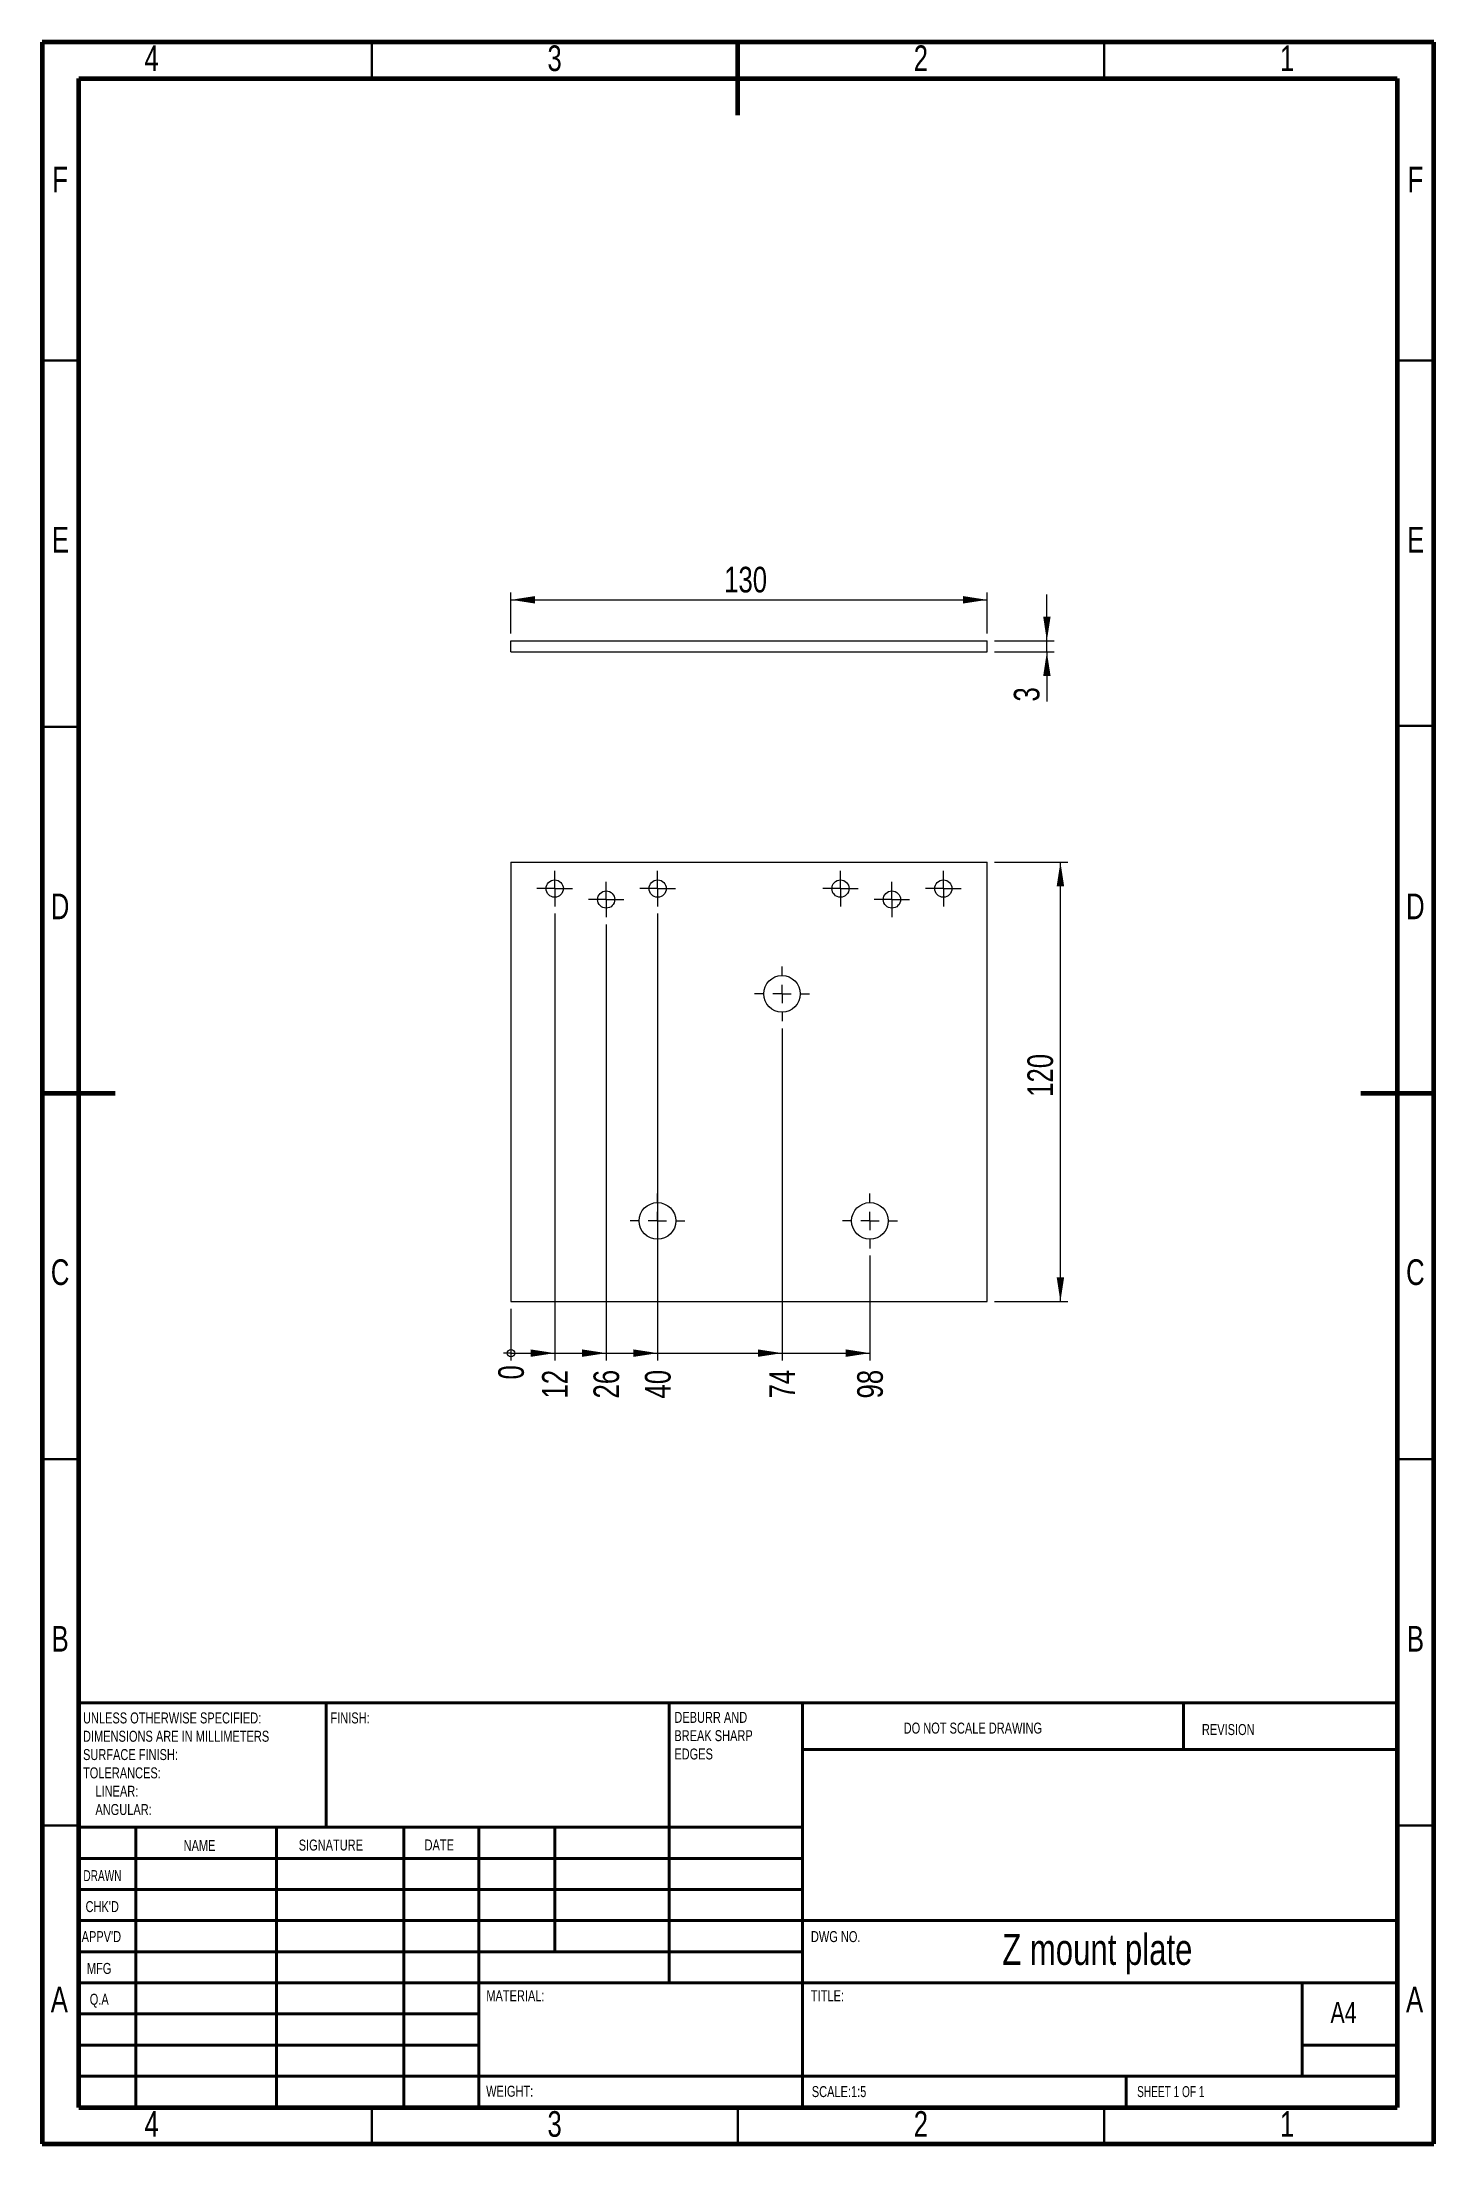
# Model space of a CAD drawing. Header units: millimetres. Extents: x 15 to 205, y 5 to 292.
import ezdxf

# ---------------------------------------------------------------- set-up
doc = ezdxf.new("R2010")
doc.units = ezdxf.units.MM
doc.styles.add('SLDTEXTSTYLE0', font='TXT', dxfattribs={"width": 0.75})
doc.styles.add('SLDTEXTSTYLE1', font='TXT', dxfattribs={"width": 0.686449})
doc.styles.add('SLDTEXTSTYLE2', font='TXT', dxfattribs={"width": 0.6875})
doc.dimstyles.new('SLDDIMSTYLE0', dxfattribs={"dimtxt": 3.5, "dimasz": 0.338667, "dimexe": 0, "dimexo": 0.0625, "dimgap": 0.875, "dimtad": 0, "dimtih": 1, "dimtoh": 1, "dimdec": 0, "dimlfac": 2, "dimrnd": 1e-09, "dimdsep": 46, "dimtxsty": 'SLDTEXTSTYLE0', "dimblk1": 'ORIGIN', "dimblk2": 'ORIGIN', "dimsah": 1, "dimcen": 0.09, "dimadec": 0, "dimazin": 2, "dimtfac": 1, "dimtdec": 0, "dimtofl": 0, "dimtmove": 0, "dimatfit": 3, "dimldrblk": 'ORIGIN', "dimfxl": 1, "dimfrac": 2, "dimtolj": 1, "dimtzin": 12, "dimarcsym": 0})
doc.dimstyles.new('SLDDIMSTYLE1', dxfattribs={"dimtxt": 3.5, "dimasz": 3.302, "dimexe": 0, "dimexo": 0.0625, "dimgap": 0.875, "dimtad": 0, "dimtih": 1, "dimtoh": 1, "dimdec": 0, "dimlfac": 2, "dimrnd": 1e-09, "dimzin": 12, "dimdsep": 46, "dimtxsty": 'SLDTEXTSTYLE0', "dimsah": 1, "dimcen": 0.09, "dimadec": 0, "dimazin": 3, "dimtfac": 1, "dimtdec": 0, "dimtofl": 0, "dimtmove": 0, "dimatfit": 3, "dimfxl": 1, "dimfrac": 2, "dimtolj": 1, "dimtzin": 12, "dimarcsym": 0})
doc.dimstyles.new('SLDDIMSTYLE2', dxfattribs={"dimtxt": 3.5, "dimasz": 3.302, "dimexe": 0, "dimexo": 0.0625, "dimgap": 0.875, "dimtad": 0, "dimtih": 1, "dimtoh": 1, "dimlfac": 2, "dimrnd": 1e-09, "dimzin": 12, "dimdsep": 46, "dimtxsty": 'SLDTEXTSTYLE0', "dimsah": 1, "dimcen": 0.09, "dimadec": 0, "dimazin": 3, "dimtfac": 1, "dimtofl": 0, "dimtmove": 0, "dimatfit": 3, "dimfxl": 1, "dimfrac": 2, "dimtolj": 1, "dimtzin": 12, "dimarcsym": 0})
doc.dimstyles.new('SLDDIMSTYLE3', dxfattribs={"dimtxt": 3.5, "dimasz": 3.302, "dimexe": 0, "dimexo": 0.0625, "dimgap": 0.875, "dimtad": 1, "dimlfac": 2, "dimrnd": 1e-09, "dimzin": 12, "dimdsep": 46, "dimtxsty": 'SLDTEXTSTYLE0', "dimsah": 1, "dimcen": 0.09, "dimadec": 0, "dimazin": 3, "dimtfac": 1, "dimtofl": 0, "dimtmove": 0, "dimatfit": 3, "dimfxl": 1, "dimfrac": 2, "dimtolj": 1, "dimtzin": 12, "dimarcsym": 0})
doc.dimstyles.new('SLDDIMSTYLE4', dxfattribs={"dimtxt": 3.5, "dimasz": 3.302, "dimexe": 0, "dimexo": 0.0625, "dimgap": 0.875, "dimtad": 1, "dimlfac": 2, "dimrnd": 1e-09, "dimzin": 12, "dimdsep": 46, "dimtxsty": 'SLDTEXTSTYLE0', "dimsah": 1, "dimcen": 0.09, "dimadec": 0, "dimazin": 3, "dimtfac": 1, "dimtmove": 0, "dimatfit": 0, "dimfxl": 1, "dimfrac": 2, "dimtolj": 1, "dimtzin": 12, "dimarcsym": 0})

# ---------------------------------------------------------------- blocks, each defined once
blk = doc.blocks.new('SW_NOTE_0')
at = {"color": 0, "linetype": 'Continuous', "lineweight": 0, "char_height": 1.5, "attachment_point": 1, "style": 'SLDTEXTSTYLE0'}
for s, insert in [('UNLESS OTHERWISE SPECIFIED:', (0, 1.93)), ('DIMENSIONS ARE IN MILLIMETERS', (0, -0.57)), ('TOLERANCES:', (0, -5.57)), ('SURFACE FINISH:', (0, -3.07)), ('LINEAR:', (1.69, -8.07)), ('ANGULAR:', (1.69, -10.57))]:
    blk.add_mtext(s, dxfattribs=dict(at, insert=insert))
blk = doc.blocks.new('SW_NOTE_1')
at = {"color": 0, "linetype": 'Continuous', "lineweight": 0, "char_height": 1.5, "attachment_point": 1, "style": 'SLDTEXTSTYLE0'}
for s, insert in [('DEBURR AND', (0, 1.93)), ('BREAK SHARP', (0, -0.57)), ('EDGES', (0, -3.07))]:
    blk.add_mtext(s, dxfattribs=dict(at, insert=insert))
blk = doc.blocks.new('_ORIGIN')
at = {"color": 0, "linetype": 'ByBlock', "lineweight": -2}
blk.add_line((0, 0), (-1, 0), dxfattribs=at)
blk.add_circle((0, 0), 0.5, dxfattribs=at)
blk = doc.blocks.new('_D')
at = {"color": 7, "linetype": 'Continuous', "lineweight": 0}
blk.add_line((79.01, 119.04), (79.01, 111.96), dxfattribs=at)
at = {"color": 7, "linetype": 'Continuous', "lineweight": 0, "xscale": 1.016, "yscale": 1.016}
blk.add_blockref('_ORIGIN', (79.01, 112.98, 0.05), dxfattribs=at)
at = {"color": 7, "linetype": 'Continuous', "lineweight": 0, "insert": (77.27, 109.38), "char_height": 3.5, "attachment_point": 1, "rotation": 90, "style": 'SLDTEXTSTYLE0'}
blk.add_mtext('0', dxfattribs=at)
blk = doc.blocks.new('_D_1')
at = {"color": 7, "linetype": 'Continuous', "lineweight": 0}
for p, q in [((84.98, 172.99), (84.98, 111.96)), ((79.01, 112.98), (84.98, 112.98))]:
    blk.add_line(p, q, dxfattribs=at)
blk.add_solid([(84.98, 112.98), (81.68, 113.49), (81.68, 112.47)], dxfattribs=at)
at = {"color": 7, "linetype": 'Continuous', "lineweight": 0, "insert": (83.25, 106.79), "char_height": 3.5, "attachment_point": 1, "rotation": 90, "style": 'SLDTEXTSTYLE0'}
blk.add_mtext('12', dxfattribs=at)
blk = doc.blocks.new('_D_2')
at = {"color": 7, "linetype": 'Continuous', "lineweight": 0}
for p, q in [((92.01, 171.49), (92.01, 111.96)), ((84.98, 112.98), (92.01, 112.98))]:
    blk.add_line(p, q, dxfattribs=at)
blk.add_solid([(92.01, 112.98), (88.71, 113.49), (88.71, 112.47)], dxfattribs=at)
at = {"color": 7, "linetype": 'Continuous', "lineweight": 0, "insert": (90.27, 106.79), "char_height": 3.5, "attachment_point": 1, "rotation": 90, "style": 'SLDTEXTSTYLE0'}
blk.add_mtext('26', dxfattribs=at)
blk = doc.blocks.new('_D_3')
at = {"color": 7, "linetype": 'Continuous', "lineweight": 0}
for p, q in [((99.03, 172.99), (99.03, 111.96)), ((92.01, 112.98), (99.03, 112.98))]:
    blk.add_line(p, q, dxfattribs=at)
blk.add_solid([(99.03, 112.98), (95.73, 113.49), (95.73, 112.47)], dxfattribs=at)
at = {"color": 7, "linetype": 'Continuous', "lineweight": 0, "insert": (97.3, 106.79), "char_height": 3.5, "attachment_point": 1, "rotation": 90, "style": 'SLDTEXTSTYLE0'}
blk.add_mtext('40', dxfattribs=at)
blk = doc.blocks.new('_D_4')
at = {"color": 7, "linetype": 'Continuous', "lineweight": 0}
for p, q in [((116.01, 157.29), (116.01, 111.96)), ((99.03, 112.98), (116.01, 112.98))]:
    blk.add_line(p, q, dxfattribs=at)
blk.add_solid([(116.01, 112.98), (112.71, 113.49), (112.71, 112.47)], dxfattribs=at)
at = {"color": 7, "linetype": 'Continuous', "lineweight": 0, "insert": (114.27, 106.79), "char_height": 3.5, "attachment_point": 1, "rotation": 90, "style": 'SLDTEXTSTYLE0'}
blk.add_mtext('74', dxfattribs=at)
blk = doc.blocks.new('_D_5')
at = {"color": 7, "linetype": 'Continuous', "lineweight": 0}
for p, q in [((128.01, 126.29), (128.01, 111.96)), ((116.01, 112.98), (128.01, 112.98))]:
    blk.add_line(p, q, dxfattribs=at)
blk.add_solid([(128.01, 112.98), (124.71, 113.49), (124.71, 112.47)], dxfattribs=at)
at = {"color": 7, "linetype": 'Continuous', "lineweight": 0, "insert": (126.27, 106.79), "char_height": 3.5, "attachment_point": 1, "rotation": 90, "style": 'SLDTEXTSTYLE0'}
blk.add_mtext('98', dxfattribs=at)
blk = doc.blocks.new('_D_6')
at = {"color": 7, "linetype": 'Continuous', "lineweight": 0}
for p, q in [((145.01, 180.04), (155.01, 180.04)), ((154.01, 120.04), (154.01, 180.04)), ((145.01, 120.04), (155.01, 120.04))]:
    blk.add_line(p, q, dxfattribs=at)
for points in [[(154.01, 180.04), (153.5, 176.73), (154.52, 176.73)], [(154.01, 120.04), (154.52, 123.34), (153.5, 123.34)]]:
    blk.add_solid(points, dxfattribs=at)
at = {"color": 7, "linetype": 'Continuous', "lineweight": 0, "insert": (149.5, 147.98), "char_height": 3.5, "attachment_point": 1, "rotation": 90, "style": 'SLDTEXTSTYLE0'}
blk.add_mtext('120', dxfattribs=at)
blk = doc.blocks.new('SW_CENTERMARKSYMBOL_0')
at = {"color": 0, "linetype": 'Continuous', "lineweight": 0}
for p, q in [((0, 2.5), (0, 3.75)), ((-2.5, 0), (-3.75, 0)), ((0, 0), (-1.25, 0)), ((0, 0), (0, 1.25)), ((0, 0), (0, -1.25)), ((0, 0), (1.25, 0)), ((2.5, 0), (3.75, 0)), ((0, -2.5), (0, -3.75))]:
    blk.add_line(p, q, dxfattribs=at)
blk = doc.blocks.new('SW_CENTERMARKSYMBOL_1')
at = {"color": 0, "linetype": 'Continuous', "lineweight": 0}
for p, q in [((0, 2.5), (0, 3.75)), ((-2.5, 0), (-3.75, 0)), ((0, 0), (-1.25, 0)), ((0, 0), (0, 1.25)), ((0, 0), (0, -1.25)), ((0, 0), (1.25, 0)), ((2.5, 0), (3.75, 0)), ((0, -2.5), (0, -3.75))]:
    blk.add_line(p, q, dxfattribs=at)
blk = doc.blocks.new('SW_CENTERMARKSYMBOL_2')
at = {"color": 0, "linetype": 'Continuous', "lineweight": 0}
for p, q in [((0, 2.5), (0, 3.75)), ((-2.5, 0), (-3.75, 0)), ((0, 0), (-1.25, 0)), ((0, 0), (0, 1.25)), ((0, 0), (0, -1.25)), ((0, 0), (1.25, 0)), ((2.5, 0), (3.75, 0)), ((0, -2.5), (0, -3.75))]:
    blk.add_line(p, q, dxfattribs=at)
blk = doc.blocks.new('SW_CENTERMARKSYMBOL_3')
at = {"color": 0, "linetype": 'Continuous', "lineweight": 0}
for p, q in [((-1.25, 0), (-2.425, 0)), ((0, 0), (-1.25, 0)), ((0, 1.25), (0, 2.425)), ((0, 0), (0, 1.25)), ((0, 0), (0, -1.25)), ((0, 0), (1.25, 0)), ((1.25, 0), (2.425, 0)), ((0, -1.25), (0, -2.425))]:
    blk.add_line(p, q, dxfattribs=at)
blk = doc.blocks.new('SW_CENTERMARKSYMBOL_4')
at = {"color": 0, "linetype": 'Continuous', "lineweight": 0}
for p, q in [((-1.25, 0), (-2.425, 0)), ((0, 0), (-1.25, 0)), ((0, 1.25), (0, 2.425)), ((0, 0), (0, 1.25)), ((0, 0), (0, -1.25)), ((0, 0), (1.25, 0)), ((1.25, 0), (2.425, 0)), ((0, -1.25), (0, -2.425))]:
    blk.add_line(p, q, dxfattribs=at)
blk = doc.blocks.new('SW_CENTERMARKSYMBOL_5')
at = {"color": 0, "linetype": 'Continuous', "lineweight": 0}
for p, q in [((-1.25, 0), (-2.425, 0)), ((0, 0), (-1.25, 0)), ((0, 1.25), (0, 2.425)), ((0, 0), (0, 1.25)), ((0, 0), (0, -1.25)), ((0, 0), (1.25, 0)), ((1.25, 0), (2.425, 0)), ((0, -1.25), (0, -2.425))]:
    blk.add_line(p, q, dxfattribs=at)
blk = doc.blocks.new('SW_CENTERMARKSYMBOL_6')
at = {"color": 0, "linetype": 'Continuous', "lineweight": 0}
for p, q in [((-1.25, 0), (-2.425, 0)), ((0, 0), (-1.25, 0)), ((0, 1.25), (0, 2.425)), ((0, 0), (0, 1.25)), ((0, 0), (0, -1.25)), ((0, 0), (1.25, 0)), ((1.25, 0), (2.425, 0)), ((0, -1.25), (0, -2.425))]:
    blk.add_line(p, q, dxfattribs=at)
blk = doc.blocks.new('SW_CENTERMARKSYMBOL_7')
at = {"color": 0, "linetype": 'Continuous', "lineweight": 0}
for p, q in [((-1.25, 0), (-2.425, 0)), ((0, 0), (-1.25, 0)), ((0, 1.25), (0, 2.425)), ((0, 0), (0, 1.25)), ((0, 0), (0, -1.25)), ((0, 0), (1.25, 0)), ((1.25, 0), (2.425, 0)), ((0, -1.25), (0, -2.425))]:
    blk.add_line(p, q, dxfattribs=at)
blk = doc.blocks.new('SW_CENTERMARKSYMBOL_8')
at = {"color": 0, "linetype": 'Continuous', "lineweight": 0}
for p, q in [((-1.25, 0), (-2.425, 0)), ((0, 0), (-1.25, 0)), ((0, 1.25), (0, 2.425)), ((0, 0), (0, 1.25)), ((0, 0), (0, -1.25)), ((0, 0), (1.25, 0)), ((1.25, 0), (2.425, 0)), ((0, -1.25), (0, -2.425))]:
    blk.add_line(p, q, dxfattribs=at)
blk = doc.blocks.new('_D_7')
at = {"color": 7, "linetype": 'Continuous', "lineweight": 0}
for p, q in [((79.01, 211.23), (79.01, 216.84)), ((79.01, 215.84), (144.01, 215.84)), ((144.01, 211.23), (144.01, 216.84))]:
    blk.add_line(p, q, dxfattribs=at)
for points in [[(79.01, 215.84), (82.31, 215.33), (82.31, 216.35)], [(144.01, 215.84), (140.71, 216.35), (140.71, 215.33)]]:
    blk.add_solid(points, dxfattribs=at)
at = {"color": 7, "linetype": 'Continuous', "lineweight": 0, "insert": (108.11, 220.35), "char_height": 3.5, "attachment_point": 1, "style": 'SLDTEXTSTYLE0'}
blk.add_mtext('130', dxfattribs=at)
blk = doc.blocks.new('_D_8')
at = {"color": 7, "linetype": 'Continuous', "lineweight": 0}
for p, q in [((152.16, 210.23), (152.16, 216.58)), ((145.01, 210.23), (153.16, 210.23)), ((152.16, 208.73), (152.16, 210.23)), ((145.01, 208.73), (153.16, 208.73)), ((152.16, 208.73), (152.16, 201.95))]:
    blk.add_line(p, q, dxfattribs=at)
for points in [[(152.16, 210.23), (152.67, 213.53), (151.66, 213.53)], [(152.16, 208.73), (151.66, 205.43), (152.67, 205.43)]]:
    blk.add_solid(points, dxfattribs=at)
at = {"color": 7, "linetype": 'Continuous', "lineweight": 0, "insert": (147.65, 201.95), "char_height": 3.5, "attachment_point": 1, "rotation": 90, "style": 'SLDTEXTSTYLE0'}
blk.add_mtext('3', dxfattribs=at)

msp = doc.modelspace()

# ---------------------------------------------------------------- linework, layer by layer
at = {"color": 7, "linetype": 'Continuous', "lineweight": 60}
for p, q in [((205, 292), (15, 292)), ((15, 292), (15, 5)), ((110, 282), (110, 292)), ((205, 5), (205, 292)), ((20, 287), (200, 287)), ((20, 10), (20, 287)), ((200, 287), (200, 10)), ((15, 148.5), (25, 148.5)), ((195, 148.5), (205, 148.5)), ((20, 10), (200, 10)), ((15, 5), (205, 5))]:
    msp.add_line(p, q, dxfattribs=at)
at = {"color": 7, "linetype": 'Continuous', "lineweight": 30}
for p, q in [((60, 287), (60, 292)), ((160, 287), (160, 292)), ((20, 248.5), (15, 248.5)), ((200, 248.5), (205, 248.5)), ((20, 198.5), (15, 198.5)), ((200, 198.6509), (205, 198.6509)), ((20, 98.5), (15, 98.5)), ((200, 98.5), (205, 98.5)), ((20, 48.5), (15, 48.5)), ((200, 48.5), (205, 48.5)), ((60, 10), (60, 5)), ((110, 10), (110, 5)), ((160, 10), (160, 5))]:
    msp.add_line(p, q, dxfattribs=at)
at = {"color": 7, "linetype": 'Continuous', "lineweight": 15}
for p, q in [((79.0081, 210.2278), (144.0081, 210.2278)), ((79.0081, 208.7278), (79.0081, 210.2278)), ((144.0081, 208.7278), (144.0081, 210.2278)), ((79.0081, 208.7278), (144.0081, 208.7278)), ((79.0081, 180.0368), (144.0081, 180.0368)), ((79.0081, 180.0368), (79.0081, 120.0368)), ((144.0081, 120.0368), (144.0081, 180.0368)), ((79.0081, 120.0368), (144.0081, 120.0368))]:
    msp.add_line(p, q, dxfattribs=at)
at = {"color": 7, "linetype": 'Continuous', "lineweight": 40}
for p, q in [((20, 65.25), (200, 65.25)), ((20, 65.25), (20, 10)), ((53.8, 48.25), (53.8, 65.25)), ((100.6, 65.25), (100.6, 27)), ((118.8, 65.25), (118.8, 10)), ((170.8, 58.875), (170.8, 65.25)), ((200, 58.875), (118.8, 58.875)), ((118.8, 48.25), (20, 48.25)), ((27.8, 48.25), (27.8, 10)), ((46.991, 48.25), (46.991, 10)), ((64.3989, 48.25), (64.3989, 10)), ((74.6, 10), (74.6, 48.25)), ((85, 31.25), (85, 48.25)), ((118.8, 44), (20, 44)), ((118.8, 39.75), (20, 39.75)), ((200, 35.5), (20, 35.5)), ((118.8, 31.25), (20, 31.25)), ((74.6, 27), (20, 27)), ((74.6, 27), (200, 27)), ((187, 14.25), (187, 27)), ((74.6, 22.7499), (20, 22.7499)), ((74.6, 18.5), (20, 18.5)), ((200, 18.5), (187, 18.5)), ((20, 14.25), (200, 14.25)), ((163, 10), (163, 14.25))]:
    msp.add_line(p, q, dxfattribs=at)
at = {"color": 7, "linetype": 'Continuous', "lineweight": 15}
for centre, radius in [((84.9831, 176.4118), 1.175), ((92.0081, 174.9118), 1.175), ((99.0331, 176.4118), 1.175), ((123.9831, 176.4118), 1.175), ((131.0081, 174.9118), 1.175), ((138.0331, 176.4118), 1.175), ((116.0081, 162.0368), 2.5), ((99.0081, 131.0368), 2.5), ((128.0081, 131.0368), 2.5)]:
    msp.add_circle(centre, radius, dxfattribs=at)

# ---------------------------------------------------------------- block references
at = {"color": 7, "linetype": 'Continuous', "lineweight": 0}
for name, p in [('SW_CENTERMARKSYMBOL_6', (84.9831, 176.4118)), ('SW_CENTERMARKSYMBOL_7', (99.0331, 176.4118)), ('SW_CENTERMARKSYMBOL_3', (123.9831, 176.4118)), ('SW_CENTERMARKSYMBOL_4', (138.0331, 176.4118)), ('SW_CENTERMARKSYMBOL_8', (92.0081, 174.9118)), ('SW_CENTERMARKSYMBOL_5', (131.0081, 174.9118)), ('SW_CENTERMARKSYMBOL_0', (116.0081, 162.0368)), ('SW_CENTERMARKSYMBOL_2', (99.0081, 131.0368)), ('SW_CENTERMARKSYMBOL_1', (128.0081, 131.0368)), ('SW_NOTE_0', (20.5937, 61.9874)), ('SW_NOTE_1', (101.3092, 62.0695))]:
    msp.add_blockref(name, p, dxfattribs=at)

# ---------------------------------------------------------------- texts
for s, insert, char_height, attachment_point, style in [('4', (29.9648, 291.5383), 3.5, 2, 'SLDTEXTSTYLE0'), ('3', (84.9648, 291.5383), 3.5, 2, 'SLDTEXTSTYLE0'), ('2', (134.9648, 291.5383), 3.5, 2, 'SLDTEXTSTYLE0'), ('1', (184.9648, 291.5383), 3.5, 2, 'SLDTEXTSTYLE0'), ('F', (17.4635, 274.9793), 3.5, 2, 'SLDTEXTSTYLE0'), ('F', (202.4635, 274.9793), 3.5, 2, 'SLDTEXTSTYLE0'), ('E', (17.5061, 225.7883), 3.5, 2, 'SLDTEXTSTYLE0'), ('E', (202.5061, 225.7883), 3.5, 2, 'SLDTEXTSTYLE0'), ('D', (17.4599, 175.7293), 3.5, 2, 'SLDTEXTSTYLE0'), ('D', (202.4599, 175.7293), 3.5, 2, 'SLDTEXTSTYLE0'), ('C', (17.4635, 125.7883), 3.5, 2, 'SLDTEXTSTYLE0'), ('C', (202.4635, 125.7883), 3.5, 2, 'SLDTEXTSTYLE0'), ('B', (17.4733, 75.7293), 3.5, 2, 'SLDTEXTSTYLE0'), ('B', (202.4733, 75.7293), 3.5, 2, 'SLDTEXTSTYLE0'), ('FINISH:', (54.3713, 63.9193), 1.5, 1, 'SLDTEXTSTYLE0'), ('DO NOT SCALE DRAWING', (132.6146, 62.533), 1.5, 1, 'SLDTEXTSTYLE0'), ('REVISION', (173.3276, 62.3349), 1.5, 1, 'SLDTEXTSTYLE0'), ('NAME', (34.3222, 46.5015), 1.5, 1, 'SLDTEXTSTYLE0'), ('SIGNATURE', (50.0336, 46.5618), 1.5, 1, 'SLDTEXTSTYLE0'), ('DATE', (67.2147, 46.5762), 1.5, 1, 'SLDTEXTSTYLE0'), ('DRAWN', (20.6434, 42.3848), 1.5, 1, 'SLDTEXTSTYLE1'), ("CHK'D", (20.9392, 38.1619), 1.5, 1, 'SLDTEXTSTYLE0'), ("APPV'D", (20.4017, 34.0659), 1.5, 1, 'SLDTEXTSTYLE0'), ('DWG NO.', (119.953, 34.0659), 1.5, 1, 'SLDTEXTSTYLE0'), ('Z mount plate', (159.0515, 33.6858), 4.233333, 2, 'SLDTEXTSTYLE0'), ('MFG', (21.124, 29.7158), 1.5, 1, 'SLDTEXTSTYLE0'), ('A', (17.3602, 26.4793), 3.5, 2, 'SLDTEXTSTYLE0'), ('MATERIAL:', (75.6459, 25.9861), 1.5, 1, 'SLDTEXTSTYLE0'), ('TITLE:', (119.953, 25.9861), 1.5, 1, 'SLDTEXTSTYLE0'), ('A', (202.3602, 26.4793), 3.5, 2, 'SLDTEXTSTYLE0'), ('Q.A', (21.509, 25.5047), 1.5, 1, 'SLDTEXTSTYLE0'), ('A4', (190.8712, 24.4064), 2.91042, 1, 'SLDTEXTSTYLE0'), ('WEIGHT:', (75.6178, 12.9493), 1.4986, 1, 'SLDTEXTSTYLE0'), ('SCALE:1:5', (120.074, 12.9001), 1.5, 1, 'SLDTEXTSTYLE0'), ('SHEET 1 OF 1', (164.4783, 12.9001), 1.5, 1, 'SLDTEXTSTYLE2'), ('4', (29.9648, 9.4793), 3.5, 2, 'SLDTEXTSTYLE0'), ('3', (84.9648, 9.4793), 3.5, 2, 'SLDTEXTSTYLE0'), ('2', (134.9648, 9.4793), 3.5, 2, 'SLDTEXTSTYLE0'), ('1', (184.9648, 9.4793), 3.5, 2, 'SLDTEXTSTYLE0')]:
    msp.add_mtext(s, dxfattribs=dict(at, insert=insert, char_height=char_height, attachment_point=attachment_point, style=style))

# ---------------------------------------------------------------- dimensions: what is measured, and where the dimension line sits
dim = msp.add_linear_dim(base=(144.0081, 215.8422), p1=(79.0081, 210.2278), p2=(144.0081, 210.2278), dimstyle='SLDDIMSTYLE3', dxfattribs=at)
dim.commit()
dim.dimension.update_dxf_attribs({"geometry": '_D_7', "text_midpoint": (111.9874, 215.8422), "dimtype": 160})
for base, p1, p2, dimstyle, picture, middle in [((152.1631, 210.2278), (144.0081, 208.7278), (144.0081, 210.2278), 'SLDDIMSTYLE4', '_D_8', (152.1631, 203.2474)), ((154.0081, 180.0368), (144.0081, 120.0368), (144.0081, 180.0368), 'SLDDIMSTYLE3', '_D_6', (154.0081, 151.8623))]:
    dim = msp.add_linear_dim(base=base, p1=p1, p2=p2, angle=90, dimstyle=dimstyle, dxfattribs=at)
    dim.commit()
    dim.dimension.update_dxf_attribs({"geometry": picture, "text_midpoint": middle, "dimtype": 160})
for feature_location, offset, origin, dimstyle, picture, middle in [((84.9831, 173.9868, 0.05), (0, -62.022), (79.0081, 120.0368, 0.05), 'SLDDIMSTYLE1', '_D_1', (84.9831, 109.3786)), ((99.0331, 173.9868, 0.05), (0, -62.022), (79.0081, 120.0368, 0.05), 'SLDDIMSTYLE1', '_D_3', (99.0331, 109.3786)), ((92.0081, 172.4868, 0.05), (0, -60.522), (79.0081, 120.0368, 0.05), 'SLDDIMSTYLE2', '_D_2', (92.0081, 109.3786)), ((116.0081, 158.2868, 0.05), (0, -46.322), (79.0081, 120.0368, 0.05), 'SLDDIMSTYLE2', '_D_4', (116.0081, 109.3786)), ((128.0081, 127.2868, 0.05), (0, -15.322), (79.0081, 120.0368, 0.05), 'SLDDIMSTYLE2', '_D_5', (128.0081, 109.3786)), ((79.0081492492, 120.0367721681, 0.05), (0, -8.0720131773), (79.0081492492, 120.0367721681, 0.05), 'SLDDIMSTYLE0', '_D', (79.0081492492, 110.671703394))]:
    dim = msp.add_ordinate_dim(feature_location=feature_location, offset=offset, dtype=1, origin=origin, dimstyle=dimstyle, dxfattribs=at)
    dim.commit()
    dim.dimension.update_dxf_attribs({"geometry": picture, "text_midpoint": middle})

doc.saveas('drawing.dxf')
